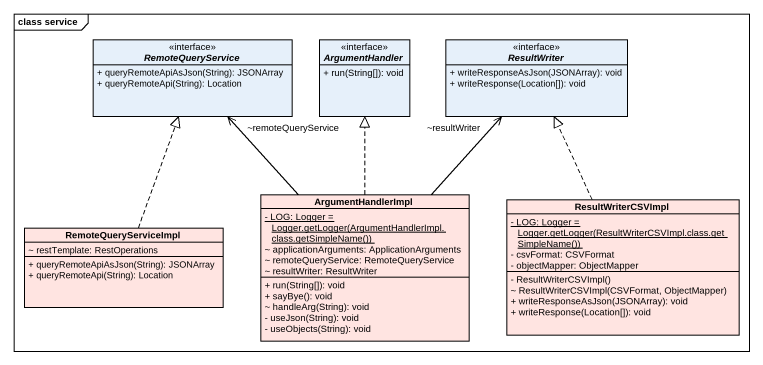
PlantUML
@startuml
mainframe class service
hide circle
hide empty members
skinparam classAttributeIconSize 0
interface RemoteQueryService {
  + queryRemoteApiAsJson(String): JSONArray
  + queryRemoteApi(String): Location
}
interface ArgumentHandler {
  + run(String[]): void
}
interface ResultWriter <<interface>> {
  + writeResponseAsJson(JSONArray): void
  + writeResponse(Location[]): void
}
class ArgumentHandlerImpl #FFE4E1 {
  {static} {field} - LOG: Logger = Logger.getLogger(ArgumentHandlerImpl.class.getSimpleName())
  ~ applicationArguments: ApplicationArguments
  ~ remoteQueryService: RemoteQueryService
  ~ resultWriter: ResultWriter
  + run(String[]): void
  + sayBye(): void
  ~ handleArg(String): void
  - useJson(String): void
  - useObjects(String): void
}
class ResultWriterCSVImpl #FFE4E1 {
  {static} {field} - LOG: Logger = Logger.getLogger(ResultWriterCSVImpl.class.getSimpleName())
  - csvFormat: CSVFormat
  - objectMapper: ObjectMapper
  - ResultWriterCSVImpl()
  ~ ResultWriterCSVImpl(CSVFormat, ObjectMapper)
  + writeResponseAsJson(JSONArray): void
  + writeResponse(Location[]): void
}
class RemoteQueryServiceImpl #FFE4E1 {
  ~ restTemplate: RestOperations
  + queryRemoteApiAsJson(String): JSONArray
  + queryRemoteApi(String): Location
}
ArgumentHandlerImpl -up-> "~remoteQueryService" RemoteQueryService
ArgumentHandlerImpl .up.|> ArgumentHandler
ArgumentHandlerImpl -up-> "~resultWriter" ResultWriter
ResultWriterCSVImpl .up.|> ResultWriter
RemoteQueryServiceImpl .up.|> RemoteQueryService
@enduml
